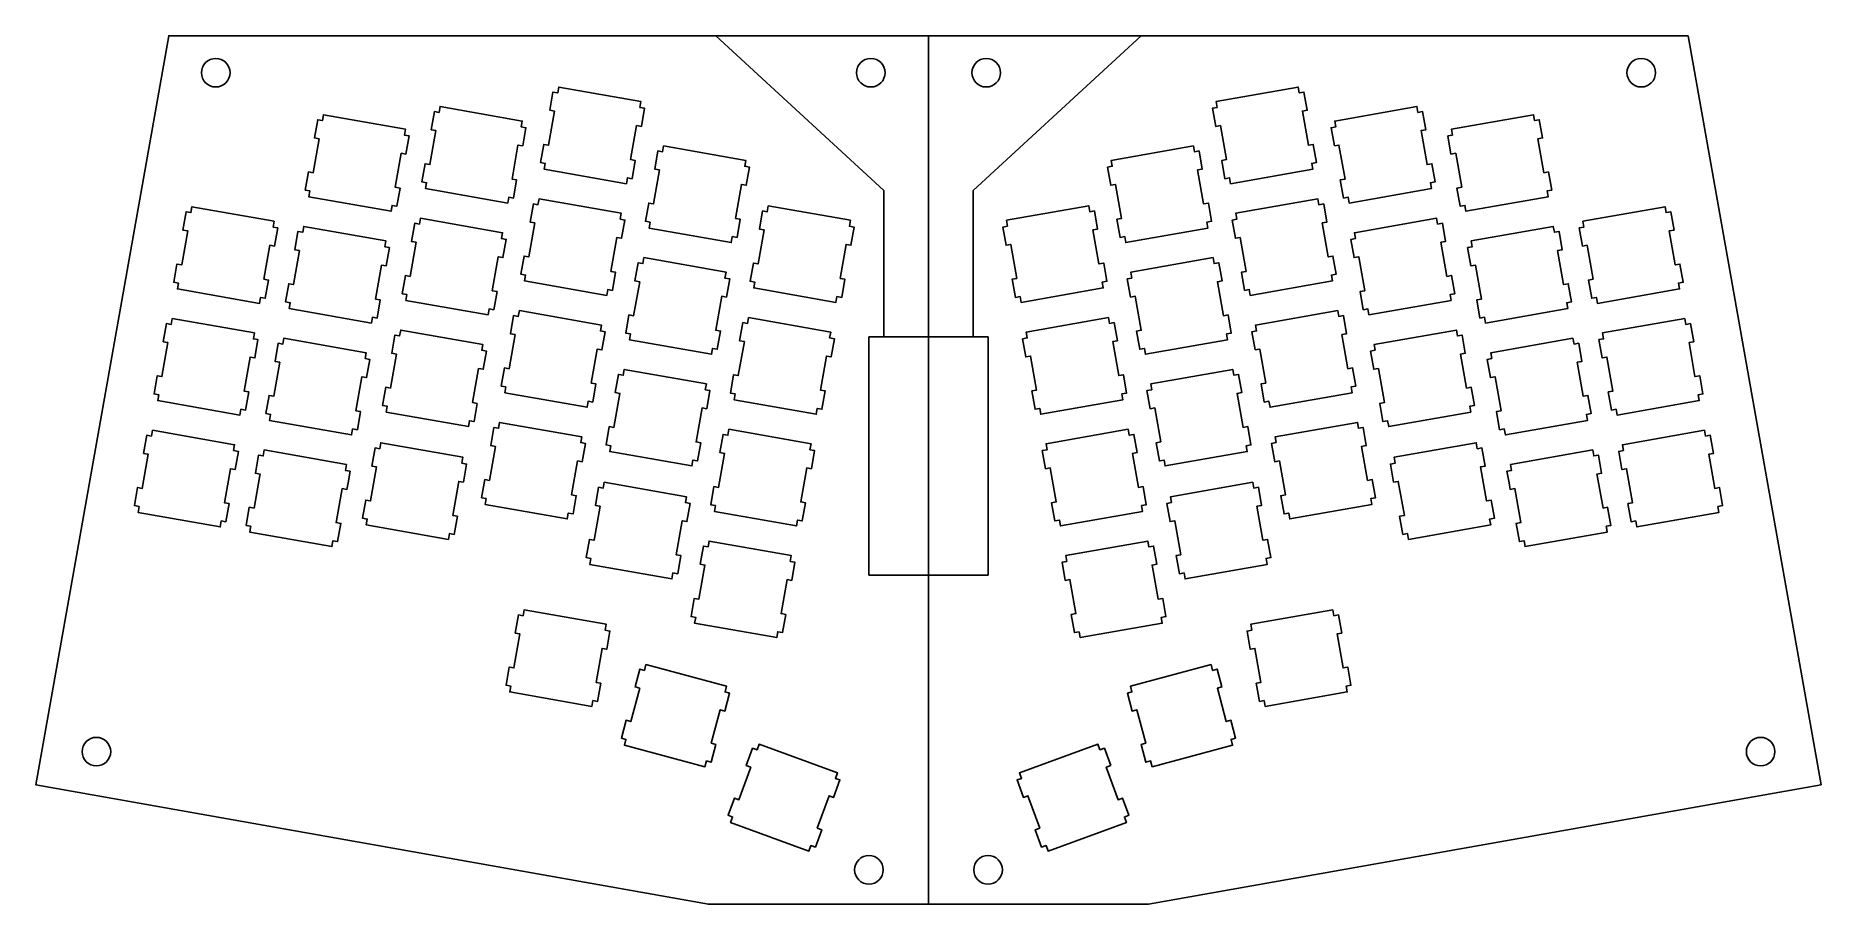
# Model space of a CAD drawing. Header units: millimetres. Extents: x -150 to 150, y 0 to 146.
import ezdxf

# ---------------------------------------------------------------- set-up
doc = ezdxf.new("R2010")
doc.units = ezdxf.units.MM
doc.layers.get('0').update_dxf_attribs({"linetype": 'CONTINUOUS'})

msp = doc.modelspace()

# ---------------------------------------------------------------- linework, layer by layer
for p, q in [((-7.41, 119.9), (-35.61, 145.9)), ((127.62, 145.9), (0.09, 145.9)), ((7.59, 119.9), (35.8, 145.9)), ((127.62, 145.9), (149.96, 20.14)), ((-7.41, 95.32), (-7.41, 119.9)), ((7.59, 95.32), (7.59, 119.9)), ((-9.91, 95.32), (-9.91, 55.32)), ((0.09, 95.32), (-9.91, 95.32)), ((0.09, 95.32), (-7.41, 95.32)), ((0.09, 95.32), (7.59, 95.32)), ((0.09, 95.32), (10.09, 95.32)), ((10.09, 95.32), (10.09, 55.32)), ((98.77, 63.85), (98.77, 63.84)), ((-9.91, 55.32), (0.09, 55.32)), ((10.09, 55.32), (0.09, 55.32)), ((149.96, 20.14), (37.03, 0.07)), ((37.03, 0.07), (0.09, 0.07))]:
    msp.add_line(p, q)
for points in [[(0.09, 0.07), (-36.84, 0.07), (-149.77, 20.14), (-127.43, 145.9), (0.09, 145.9)], [(-48.36, 133.86), (-48.19, 134.84), (-61.97, 137.27), (-62.15, 136.29), (-62.94, 136.43), (-63.47, 133.38), (-62.69, 133.24), (-63.69, 127.52), (-64.48, 127.66), (-65.02, 124.61), (-64.23, 124.47), (-64.4, 123.49), (-50.62, 121.06), (-50.44, 122.04), (-49.66, 121.9), (-49.12, 124.95), (-49.91, 125.09), (-48.9, 130.81), (-48.11, 130.67), (-47.57, 133.72)], [(48.55, 133.86), (48.37, 134.84), (62.16, 137.27), (62.34, 136.29), (63.12, 136.43), (63.66, 133.38), (62.87, 133.24), (63.88, 127.52), (64.67, 127.66), (65.21, 124.61), (64.42, 124.47), (64.59, 123.49), (50.81, 121.06), (50.63, 122.04), (49.84, 121.9), (49.31, 124.95), (50.09, 125.09), (49.09, 130.81), (48.3, 130.67), (47.76, 133.72)], [(-102.19, 128.59), (-103.2, 122.88), (-103.99, 123.02), (-104.53, 119.97), (-103.74, 119.83), (-103.91, 118.85), (-90.12, 116.42), (-89.95, 117.4), (-89.16, 117.26), (-88.62, 120.31), (-89.41, 120.45), (-88.4, 126.16), (-87.62, 126.02), (-87.08, 129.08), (-87.87, 129.22), (-87.69, 130.2), (-101.48, 132.63), (-101.65, 131.65), (-102.44, 131.79), (-102.98, 128.73)], [(-68.03, 127.41), (-67.49, 130.46), (-68.28, 130.6), (-68.1, 131.58), (-81.89, 134.02), (-82.07, 133.03), (-82.85, 133.17), (-83.39, 130.12), (-82.6, 129.98), (-83.61, 124.27), (-84.4, 124.4), (-84.94, 121.35), (-84.15, 121.21), (-84.32, 120.23), (-70.54, 117.8), (-70.36, 118.78), (-69.57, 118.64), (-69.04, 121.7), (-69.82, 121.83), (-68.82, 127.55)], [(68.22, 127.41), (67.68, 130.46), (68.47, 130.6), (68.29, 131.58), (82.08, 134.02), (82.25, 133.03), (83.04, 133.17), (83.58, 130.12), (82.79, 129.98), (83.8, 124.27), (84.59, 124.4), (85.13, 121.35), (84.34, 121.21), (84.51, 120.23), (70.72, 117.8), (70.55, 118.78), (69.76, 118.64), (69.22, 121.7), (70.01, 121.83), (69, 127.55)], [(87.27, 129.08), (88.05, 129.22), (87.88, 130.2), (101.67, 132.63), (101.84, 131.65), (102.63, 131.79), (103.17, 128.73), (102.38, 128.59), (103.39, 122.88), (104.17, 123.02), (104.71, 119.97), (103.92, 119.83), (104.1, 118.85), (90.31, 116.42), (90.14, 117.4), (89.35, 117.26), (88.81, 120.31), (89.6, 120.45), (88.59, 126.16), (87.8, 126.02)], [(-46.63, 114.6), (-46.8, 113.61), (-33.02, 111.18), (-32.84, 112.17), (-32.05, 112.03), (-31.52, 115.08), (-32.3, 115.22), (-31.3, 120.93), (-30.51, 120.79), (-29.97, 123.84), (-30.76, 123.98), (-30.58, 124.97), (-44.37, 127.4), (-44.55, 126.41), (-45.33, 126.55), (-45.87, 123.5), (-45.08, 123.36), (-46.09, 117.65), (-46.88, 117.79), (-47.42, 114.74)], [(31.7, 115.08), (32.49, 115.22), (31.48, 120.93), (30.7, 120.79), (30.16, 123.84), (30.94, 123.98), (30.77, 124.97), (44.56, 127.4), (44.73, 126.41), (45.52, 126.55), (46.06, 123.5), (45.27, 123.36), (46.28, 117.65), (47.07, 117.79), (47.6, 114.74), (46.82, 114.6), (46.99, 113.61), (33.2, 111.18), (33.03, 112.17), (32.24, 112.03)], [(-111.48, 105), (-110.47, 110.71), (-109.69, 110.57), (-109.15, 113.63), (-109.94, 113.77), (-109.76, 114.75), (-123.55, 117.18), (-123.72, 116.2), (-124.51, 116.34), (-125.05, 113.28), (-124.26, 113.14), (-125.27, 107.43), (-126.06, 107.57), (-126.59, 104.52), (-125.81, 104.38), (-125.98, 103.39), (-112.19, 100.96), (-112.02, 101.95), (-111.23, 101.81), (-110.69, 104.86)], [(-51.67, 115.1), (-51.49, 116.08), (-65.28, 118.51), (-65.46, 117.53), (-66.24, 117.67), (-66.78, 114.61), (-65.99, 114.47), (-67, 108.76), (-67.79, 108.9), (-68.33, 105.85), (-67.54, 105.71), (-67.71, 104.72), (-53.92, 102.3), (-53.75, 103.28), (-52.96, 103.14), (-52.43, 106.19), (-53.21, 106.33), (-52.21, 112.04), (-51.42, 111.91), (-50.88, 114.96)], [(-26.8, 117.34), (-26.98, 116.35), (-27.76, 116.49), (-28.3, 113.44), (-27.51, 113.3), (-28.52, 107.59), (-29.31, 107.73), (-29.85, 104.67), (-29.06, 104.53), (-29.23, 103.55), (-15.45, 101.12), (-15.27, 102.1), (-14.48, 101.97), (-13.95, 105.02), (-14.73, 105.16), (-13.73, 110.87), (-12.94, 110.73), (-12.4, 113.78), (-13.19, 113.92), (-13.01, 114.91)], [(13.38, 113.92), (13.2, 114.91), (26.99, 117.34), (27.16, 116.35), (27.95, 116.49), (28.49, 113.44), (27.7, 113.3), (28.71, 107.59), (29.5, 107.73), (30.03, 104.67), (29.25, 104.53), (29.42, 103.55), (15.63, 101.12), (15.46, 102.1), (14.67, 101.97), (14.13, 105.02), (14.92, 105.16), (13.91, 110.87), (13.13, 110.73), (12.59, 113.78)], [(51.86, 115.1), (51.68, 116.08), (65.47, 118.51), (65.64, 117.53), (66.43, 117.67), (66.97, 114.61), (66.18, 114.47), (67.19, 108.76), (67.98, 108.9), (68.51, 105.85), (67.73, 105.71), (67.9, 104.72), (54.11, 102.3), (53.94, 103.28), (53.15, 103.14), (52.61, 106.19), (53.4, 106.33), (52.39, 112.04), (51.61, 111.91), (51.07, 114.96)], [(111.67, 105), (110.66, 110.71), (109.87, 110.57), (109.33, 113.63), (110.12, 113.77), (109.95, 114.75), (123.74, 117.18), (123.91, 116.2), (124.7, 116.34), (125.24, 113.28), (124.45, 113.14), (125.46, 107.43), (126.24, 107.57), (126.78, 104.52), (125.99, 104.38), (126.17, 103.39), (112.38, 100.96), (112.21, 101.95), (111.42, 101.81), (110.88, 104.86)], [(-72.34, 102.94), (-73.13, 103.08), (-72.13, 108.79), (-71.34, 108.65), (-70.8, 111.7), (-71.59, 111.84), (-71.41, 112.82), (-85.2, 115.26), (-85.37, 114.27), (-86.16, 114.41), (-86.7, 111.36), (-85.91, 111.22), (-86.92, 105.5), (-87.71, 105.65), (-88.24, 102.59), (-87.46, 102.45), (-87.63, 101.47), (-73.84, 99.04), (-73.67, 100.02), (-72.88, 99.88)], [(71.77, 111.84), (71.6, 112.82), (85.39, 115.26), (85.56, 114.27), (86.35, 114.41), (86.89, 111.36), (86.1, 111.22), (87.11, 105.5), (87.9, 105.65), (88.43, 102.59), (87.65, 102.45), (87.82, 101.47), (74.03, 99.04), (73.86, 100.02), (73.07, 99.88), (72.53, 102.94), (73.32, 103.08), (72.31, 108.79), (71.53, 108.65), (70.99, 111.7)], [(-91.17, 110.46), (-91, 111.44), (-104.79, 113.87), (-104.96, 112.89), (-105.75, 113.03), (-106.29, 109.97), (-105.5, 109.83), (-106.51, 104.12), (-107.29, 104.26), (-107.83, 101.21), (-107.05, 101.07), (-107.22, 100.09), (-93.43, 97.65), (-93.26, 98.64), (-92.47, 98.5), (-91.93, 101.55), (-92.72, 101.69), (-91.71, 107.4), (-90.92, 107.27), (-90.39, 110.32)], [(90.57, 110.32), (91.36, 110.46), (91.19, 111.44), (104.98, 113.87), (105.15, 112.89), (105.94, 113.03), (106.48, 109.97), (105.69, 109.83), (106.69, 104.12), (107.48, 104.26), (108.02, 101.21), (107.23, 101.07), (107.41, 100.09), (93.62, 97.65), (93.45, 98.64), (92.66, 98.5), (92.12, 101.55), (92.91, 101.69), (91.9, 107.4), (91.11, 107.27)], [(-48.39, 104.6), (-49.4, 98.89), (-50.19, 99.03), (-50.72, 95.97), (-49.94, 95.84), (-50.11, 94.85), (-36.32, 92.42), (-36.15, 93.41), (-35.36, 93.27), (-34.82, 96.32), (-35.61, 96.46), (-34.6, 102.17), (-33.82, 102.03), (-33.28, 105.08), (-34.07, 105.22), (-33.89, 106.21), (-47.68, 108.64), (-47.85, 107.65), (-48.64, 107.79), (-49.18, 104.74)], [(34.25, 105.22), (34.08, 106.21), (47.87, 108.64), (48.04, 107.65), (48.83, 107.79), (49.37, 104.74), (48.58, 104.6), (49.59, 98.89), (50.37, 99.03), (50.91, 95.97), (50.12, 95.84), (50.3, 94.85), (36.51, 92.42), (36.34, 93.41), (35.55, 93.27), (35.01, 96.32), (35.8, 96.46), (34.79, 102.17), (34, 102.03), (33.47, 105.08)], [(-70.85, 86.95), (-71.02, 85.96), (-57.23, 83.53), (-57.06, 84.52), (-56.27, 84.38), (-55.73, 87.43), (-56.52, 87.57), (-55.51, 93.28), (-54.73, 93.14), (-54.19, 96.2), (-54.98, 96.34), (-54.8, 97.32), (-68.59, 99.75), (-68.76, 98.77), (-69.55, 98.91), (-70.09, 95.85), (-69.3, 95.71), (-70.31, 90), (-71.1, 90.14), (-71.64, 87.09)], [(54.91, 93.14), (54.38, 96.2), (55.16, 96.34), (54.99, 97.32), (68.78, 99.75), (68.95, 98.77), (69.74, 98.91), (70.28, 95.85), (69.49, 95.71), (70.5, 90), (71.29, 90.14), (71.82, 87.09), (71.03, 86.95), (71.21, 85.96), (57.42, 83.53), (57.25, 84.52), (56.46, 84.38), (55.92, 87.43), (56.71, 87.57), (55.7, 93.28)], [(-114, 86.1), (-114.79, 86.24), (-113.78, 91.95), (-112.99, 91.81), (-112.46, 94.87), (-113.24, 95), (-113.07, 95.99), (-126.86, 98.42), (-127.03, 97.44), (-127.82, 97.57), (-128.36, 94.52), (-127.57, 94.38), (-128.58, 88.67), (-129.36, 88.81), (-129.9, 85.76), (-129.11, 85.62), (-129.29, 84.63), (-115.5, 82.2), (-115.33, 83.19), (-114.54, 83.05)], [(-75.65, 84.17), (-76.44, 84.31), (-75.43, 90.02), (-74.64, 89.89), (-74.11, 92.94), (-74.89, 93.08), (-74.72, 94.06), (-88.51, 96.49), (-88.68, 95.51), (-89.47, 95.65), (-90.01, 92.59), (-89.22, 92.46), (-90.23, 86.74), (-91.01, 86.88), (-91.55, 83.83), (-90.77, 83.69), (-90.94, 82.71), (-77.15, 80.28), (-76.98, 81.26), (-76.19, 81.12)], [(-30.82, 94.54), (-31.83, 88.83), (-32.62, 88.97), (-33.15, 85.91), (-32.37, 85.77), (-32.54, 84.79), (-18.75, 82.36), (-18.58, 83.34), (-17.79, 83.2), (-17.25, 86.26), (-18.04, 86.4), (-17.03, 92.11), (-16.25, 91.97), (-15.71, 95.02), (-16.5, 95.16), (-16.32, 96.15), (-30.11, 98.58), (-30.28, 97.59), (-31.07, 97.73), (-31.61, 94.68)], [(15.9, 95.02), (16.68, 95.16), (16.51, 96.15), (30.3, 98.58), (30.47, 97.59), (31.26, 97.73), (31.8, 94.68), (31.01, 94.54), (32.02, 88.83), (32.8, 88.97), (33.34, 85.91), (32.55, 85.77), (32.73, 84.79), (18.94, 82.36), (18.77, 83.34), (17.98, 83.2), (17.44, 86.26), (18.23, 86.4), (17.22, 92.11), (16.43, 91.97)], [(75.08, 93.08), (74.91, 94.06), (88.7, 96.49), (88.87, 95.51), (89.66, 95.65), (90.2, 92.59), (89.41, 92.46), (90.42, 86.74), (91.2, 86.88), (91.74, 83.83), (90.95, 83.69), (91.13, 82.71), (77.34, 80.28), (77.17, 81.26), (76.38, 81.12), (75.84, 84.17), (76.63, 84.31), (75.62, 90.02), (74.83, 89.89), (74.3, 92.94)], [(114.19, 86.1), (114.98, 86.24), (113.97, 91.95), (113.18, 91.81), (112.64, 94.87), (113.43, 95), (113.26, 95.99), (127.04, 98.42), (127.22, 97.44), (128, 97.57), (128.54, 94.52), (127.76, 94.38), (128.76, 88.67), (129.55, 88.81), (130.09, 85.76), (129.3, 85.62), (129.47, 84.63), (115.69, 82.2), (115.51, 83.19), (114.73, 83.05)], [(-94.48, 91.7), (-94.31, 92.68), (-108.1, 95.11), (-108.27, 94.13), (-109.06, 94.27), (-109.59, 91.21), (-108.81, 91.07), (-109.82, 85.36), (-110.6, 85.5), (-111.14, 82.45), (-110.35, 82.31), (-110.53, 81.32), (-96.74, 78.89), (-96.57, 79.88), (-95.78, 79.74), (-95.24, 82.79), (-96.03, 82.93), (-95.02, 88.64), (-94.23, 88.5), (-93.69, 91.56)], [(94.67, 91.7), (94.5, 92.68), (108.28, 95.11), (108.46, 94.13), (109.25, 94.27), (109.78, 91.21), (109, 91.07), (110, 85.36), (110.79, 85.5), (111.33, 82.45), (110.54, 82.31), (110.72, 81.32), (96.93, 78.89), (96.75, 79.88), (95.97, 79.74), (95.43, 82.79), (96.21, 82.93), (95.21, 88.64), (94.42, 88.5), (93.88, 91.56)], [(-37.2, 87.45), (-50.99, 89.88), (-51.16, 88.89), (-51.95, 89.03), (-52.49, 85.98), (-51.7, 85.84), (-52.71, 80.13), (-53.49, 80.27), (-54.03, 77.21), (-53.24, 77.07), (-53.42, 76.09), (-39.63, 73.66), (-39.46, 74.64), (-38.67, 74.5), (-38.13, 77.56), (-38.92, 77.7), (-37.91, 83.41), (-37.12, 83.27), (-36.59, 86.32), (-37.37, 86.46)], [(39.11, 77.7), (38.1, 83.41), (37.31, 83.27), (36.77, 86.32), (37.56, 86.46), (37.39, 87.45), (51.17, 89.88), (51.35, 88.89), (52.14, 89.03), (52.67, 85.98), (51.89, 85.84), (52.89, 80.13), (53.68, 80.27), (54.22, 77.21), (53.43, 77.07), (53.61, 76.09), (39.82, 73.66), (39.64, 74.64), (38.86, 74.5), (38.32, 77.56)], [(-72.86, 80.15), (-73.4, 77.09), (-72.61, 76.95), (-73.62, 71.24), (-74.41, 71.38), (-74.94, 68.33), (-74.16, 68.19), (-74.33, 67.2), (-60.54, 64.77), (-60.37, 65.76), (-59.58, 65.62), (-59.04, 68.67), (-59.83, 68.81), (-58.82, 74.52), (-58.04, 74.38), (-57.5, 77.44), (-58.28, 77.58), (-58.11, 78.56), (-71.9, 80.99), (-72.07, 80.01)], [(58.47, 77.58), (58.3, 78.56), (72.09, 80.99), (72.26, 80.01), (73.05, 80.15), (73.59, 77.09), (72.8, 76.95), (73.8, 71.24), (74.59, 71.38), (75.13, 68.33), (74.34, 68.19), (74.52, 67.2), (60.73, 64.77), (60.56, 65.76), (59.77, 65.62), (59.23, 68.67), (60.02, 68.81), (59.01, 74.52), (58.22, 74.38), (57.68, 77.44)], [(-116.55, 76.24), (-116.38, 77.23), (-130.16, 79.66), (-130.34, 78.67), (-131.13, 78.81), (-131.66, 75.76), (-130.88, 75.62), (-131.88, 69.91), (-132.67, 70.05), (-133.21, 67), (-132.42, 66.86), (-132.6, 65.87), (-118.81, 63.44), (-118.63, 64.43), (-117.85, 64.29), (-117.31, 67.34), (-118.1, 67.48), (-117.09, 73.19), (-116.3, 73.05), (-115.76, 76.1)], [(-19.63, 77.39), (-33.42, 79.82), (-33.59, 78.83), (-34.38, 78.97), (-34.92, 75.92), (-34.13, 75.78), (-35.14, 70.07), (-35.93, 70.21), (-36.46, 67.15), (-35.68, 67.01), (-35.85, 66.03), (-22.06, 63.6), (-21.89, 64.58), (-21.1, 64.44), (-20.56, 67.5), (-21.35, 67.64), (-20.34, 73.35), (-19.55, 73.21), (-19.02, 76.26), (-19.8, 76.4)], [(19.99, 76.4), (19.82, 77.39), (33.6, 79.82), (33.78, 78.83), (34.57, 78.97), (35.1, 75.92), (34.32, 75.78), (35.32, 70.07), (36.11, 70.21), (36.65, 67.15), (35.86, 67.01), (36.04, 66.03), (22.25, 63.6), (22.07, 64.58), (21.29, 64.44), (20.75, 67.5), (21.54, 67.64), (20.53, 73.35), (19.74, 73.21), (19.2, 76.26)], [(116.74, 76.24), (116.57, 77.23), (130.35, 79.66), (130.53, 78.67), (131.31, 78.81), (131.85, 75.76), (131.06, 75.62), (132.07, 69.91), (132.86, 70.05), (133.4, 67), (132.61, 66.86), (132.78, 65.87), (119, 63.44), (118.82, 64.43), (118.03, 64.29), (117.5, 67.34), (118.28, 67.48), (117.28, 73.19), (116.49, 73.05), (115.95, 76.1)], [(-111.4, 76.35), (-97.62, 73.91), (-97.79, 72.92), (-97, 72.78), (-97.35, 70.81), (-97.54, 69.73), (-98.33, 69.87), (-99.34, 64.16), (-98.55, 64.02), (-99.09, 60.97), (-99.88, 61.11), (-100.06, 60.12), (-113.84, 62.56), (-113.7, 63.36), (-113.67, 63.55), (-114.46, 63.69), (-113.92, 66.74), (-113.13, 66.6), (-112.16, 72.06), (-112.12, 72.31), (-112.9, 72.45), (-112.67, 73.79), (-112.37, 75.5), (-111.58, 75.36)], [(-77.99, 70.94), (-77.45, 73.99), (-78.24, 74.13), (-78.06, 75.12), (-91.85, 77.55), (-92.02, 76.56), (-92.81, 76.7), (-93.35, 73.65), (-92.56, 73.51), (-93.57, 67.8), (-94.36, 67.93), (-94.89, 64.88), (-94.11, 64.74), (-94.28, 63.76), (-80.49, 61.33), (-80.32, 62.31), (-79.53, 62.17), (-78.99, 65.23), (-79.78, 65.36), (-78.77, 71.08)], [(78.17, 70.94), (77.64, 73.99), (78.42, 74.13), (78.25, 75.12), (92.04, 77.55), (92.21, 76.56), (93, 76.7), (93.54, 73.65), (92.75, 73.51), (93.76, 67.8), (94.54, 67.93), (95.08, 64.88), (94.29, 64.74), (94.47, 63.76), (80.68, 61.33), (80.51, 62.31), (79.72, 62.17), (79.18, 65.23), (79.97, 65.36), (78.96, 71.08)], [(97.73, 69.73), (98.52, 69.87), (99.53, 64.16), (98.74, 64.02), (99.28, 60.97), (100.07, 61.11), (100.24, 60.12), (114.03, 62.56), (113.89, 63.36), (113.86, 63.55), (114.64, 63.69), (114.1, 66.74), (113.32, 66.6), (112.35, 72.06), (112.3, 72.31), (113.09, 72.45), (112.85, 73.79), (112.55, 75.5), (111.76, 75.36), (111.59, 76.35), (97.8, 73.91), (97.98, 72.92), (97.19, 72.78), (97.54, 70.81)], [(-55.04, 66.89), (-56.05, 61.18), (-56.84, 61.32), (-57.37, 58.27), (-56.59, 58.13), (-56.76, 57.14), (-42.97, 54.71), (-42.8, 55.7), (-42.01, 55.56), (-41.47, 58.61), (-42.26, 58.75), (-41.25, 64.46), (-40.47, 64.32), (-39.93, 67.37), (-40.72, 67.51), (-40.54, 68.5), (-54.33, 70.93), (-54.5, 69.95), (-55.29, 70.08), (-55.83, 67.03)], [(40.9, 67.51), (40.73, 68.5), (54.52, 70.93), (54.69, 69.95), (55.48, 70.08), (56.02, 67.03), (55.23, 66.89), (56.23, 61.18), (57.02, 61.32), (57.56, 58.27), (56.77, 58.13), (56.95, 57.14), (43.16, 54.71), (42.99, 55.7), (42.2, 55.56), (41.66, 58.61), (42.45, 58.75), (41.44, 64.46), (40.65, 64.32), (40.11, 67.37)], [(-36.9, 60.07), (-37.69, 60.21), (-38.22, 57.16), (-37.44, 57.02), (-38.44, 51.31), (-39.23, 51.44), (-39.77, 48.39), (-38.98, 48.25), (-39.16, 47.27), (-25.37, 44.84), (-25.2, 45.82), (-24.41, 45.68), (-23.87, 48.74), (-24.66, 48.87), (-23.65, 54.59), (-22.86, 54.45), (-22.32, 57.5), (-23.11, 57.64), (-22.94, 58.62), (-36.73, 61.06)], [(25.38, 45.82), (24.59, 45.68), (24.06, 48.74), (24.84, 48.87), (23.84, 54.59), (23.05, 54.45), (22.51, 57.5), (23.3, 57.64), (23.13, 58.62), (36.91, 61.06), (37.09, 60.07), (37.88, 60.21), (38.41, 57.16), (37.63, 57.02), (38.63, 51.31), (39.42, 51.44), (39.96, 48.39), (39.17, 48.25), (39.34, 47.27), (25.56, 44.84)], [(-56.42, 33.29), (-56.25, 34.27), (-55.46, 34.14), (-54.92, 37.19), (-55.71, 37.33), (-54.7, 43.04), (-53.91, 42.9), (-53.38, 45.95), (-54.16, 46.09), (-53.99, 47.08), (-67.78, 49.51), (-67.95, 48.52), (-68.74, 48.66), (-69.28, 45.61), (-68.49, 45.47), (-69.5, 39.76), (-70.28, 39.9), (-70.82, 36.84), (-70.04, 36.71), (-70.21, 35.72)], [(55.65, 34.14), (55.11, 37.19), (55.9, 37.33), (54.89, 43.04), (54.1, 42.9), (53.56, 45.95), (54.35, 46.09), (54.18, 47.08), (67.96, 49.51), (68.14, 48.52), (68.93, 48.66), (69.47, 45.61), (68.68, 45.47), (69.68, 39.76), (70.47, 39.9), (71.01, 36.84), (70.22, 36.71), (70.4, 35.72), (56.61, 33.29), (56.43, 34.27)], [(-48.39, 36.36), (-49.89, 30.75), (-50.66, 30.96), (-51.46, 27.96), (-50.69, 27.76), (-50.95, 26.79), (-37.43, 23.17), (-37.17, 24.14), (-36.4, 23.93), (-35.6, 26.92), (-36.37, 27.13), (-34.87, 32.73), (-34.09, 32.52), (-33.29, 35.52), (-34.06, 35.73), (-33.81, 36.69), (-47.33, 40.31), (-47.59, 39.35), (-48.36, 39.56), (-49.16, 36.56)], [(37.62, 23.17), (37.36, 24.14), (36.58, 23.93), (35.78, 26.92), (36.55, 27.13), (35.05, 32.73), (34.28, 32.52), (33.48, 35.52), (34.25, 35.73), (33.99, 36.69), (47.52, 40.31), (47.77, 39.35), (48.55, 39.56), (49.35, 36.56), (48.58, 36.36), (50.08, 30.75), (50.85, 30.96), (51.65, 27.96), (50.88, 27.76), (51.14, 26.79)], [(-18.58, 12.86), (-16.6, 18.31), (-15.84, 18.03), (-14.78, 20.95), (-15.54, 21.22), (-15.19, 22.16), (-28.35, 26.95), (-28.69, 26.01), (-29.44, 26.28), (-30.5, 23.37), (-29.75, 23.09), (-31.74, 17.64), (-32.49, 17.92), (-33.55, 15.01), (-32.8, 14.73), (-33.14, 13.79), (-19.98, 9), (-19.64, 9.94), (-18.89, 9.67), (-17.83, 12.58)], [(30.69, 23.37), (29.94, 23.09), (31.92, 17.64), (32.67, 17.92), (33.74, 15.01), (32.98, 14.73), (33.32, 13.79), (20.17, 9), (19.83, 9.94), (19.08, 9.67), (18.02, 12.58), (18.77, 12.86), (16.78, 18.31), (16.03, 18.03), (14.97, 20.95), (15.72, 21.22), (15.38, 22.16), (28.54, 26.95), (28.88, 26.01), (29.63, 26.28)]]:
    msp.add_lwpolyline(points, close=True)
for centre in [(-119.55, 139.69), (-9.59, 139.69), (9.78, 139.69), (119.73, 139.69), (-139.59, 25.7), (139.78, 25.7), (-9.91, 5.86), (10.09, 5.86)]:
    msp.add_circle(centre, 2.4)

doc.saveas('drawing.dxf')
